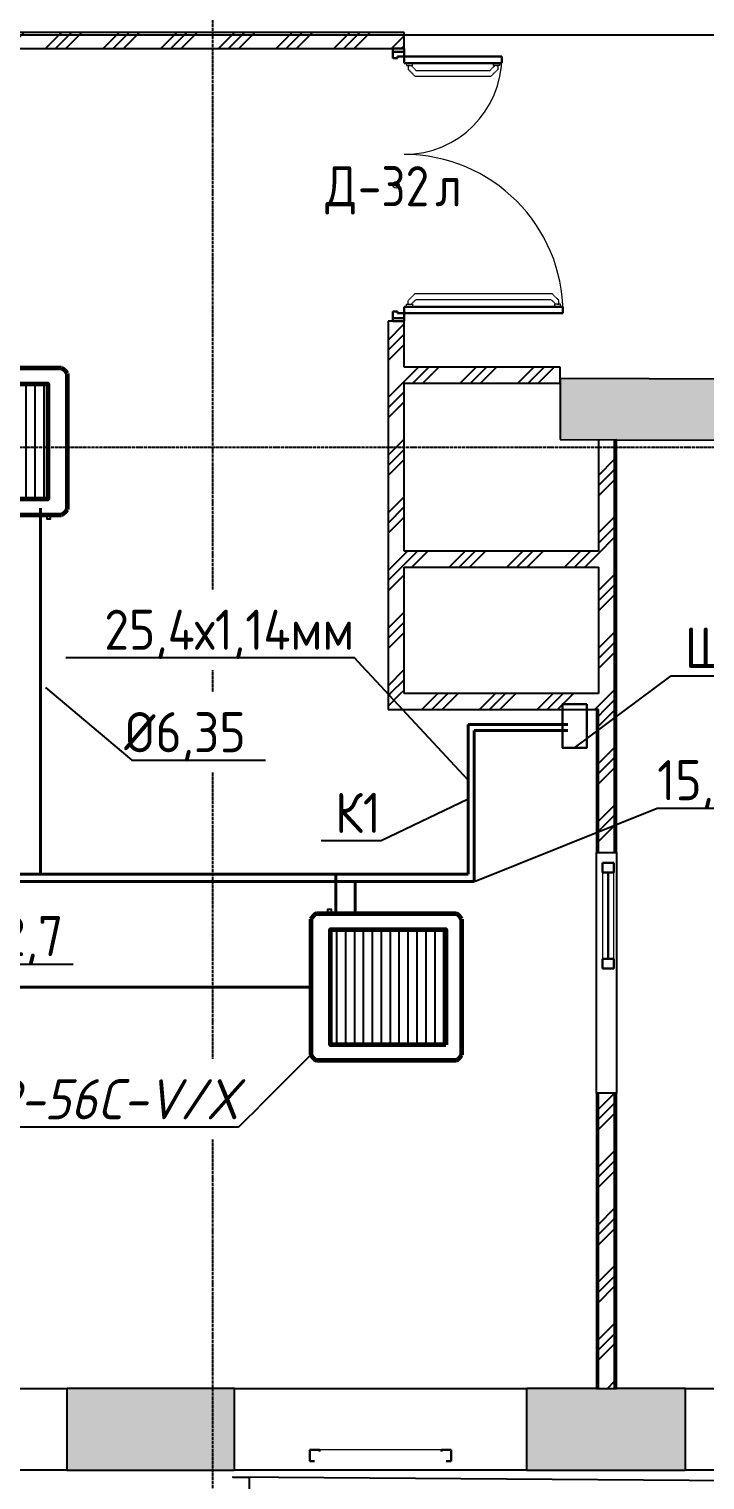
# Model space of a CAD drawing. Header units: millimetres. Extents: x -129048 to 476301, y -5853 to 215316.
# Drawn here: x 352720 to 356930, y 2318 to 11365 of the extents above; entities that cross this region are included whole.
import ezdxf
from ezdxf import colors
from ezdxf.entities.mleader import LeaderData, LeaderLine
from ezdxf.math import Vec2, Vec3

# ---------------------------------------------------------------- set-up
doc = ezdxf.new("R2010")
doc.units = ezdxf.units.MM
for name, pattern in [('ADSK_Линия сетки', [25, 20, -2.5, 0, -2.5]), ('ADSK_Сверху', [4.5, 3, -1.5]), ('ADSK_Снесено', [4.5, 3, -1.5])]:
    doc.linetypes.add(name, pattern=pattern)
for name, color, linetype, lineweight, true_color in [('_ Окна', 5, 'Continuous', 30, 0x0000ff), ('Стены внутренние', 5, 'Continuous', 18, 0x0000ff), ('Стены наружные', 1, 'ADSK_Снесено', 18, 0xff0000), ('Стены штриховка', 5, 'Continuous', 18, 0x0000ff)]:
    doc.layers.add(name, color=color, linetype=linetype, lineweight=lineweight, true_color=true_color)
for name, color, linetype, lineweight in [('GAZLAITER', 1, 'Continuous', 40), ('Двери', 251, 'Continuous', 18), ('Дренаж', 36, 'Continuous', 40), ('Кондеи', 6, 'Continuous', 60), ('Марки дверей', 7, 'Continuous', 20), ('Обратка', 5, 'Continuous', 25), ('Окна', 251, 'Continuous', 18), ('Отсутсвующие МО', 2, 'Continuous', 60)]:
    doc.layers.add(name, color=color, linetype=linetype, lineweight=lineweight)
doc.styles.add('GOST Common_2', font='GOST Common_0.ttf', dxfattribs={"width": 0.9, "height": 250})
doc.styles.add('PIK', font='isocpeur.ttf', dxfattribs={"width": 0.9, "height": 250})
pattern_1 = [(45, (322754.53, 150), (-179.6051, 179.6051), []), (45, (322818.03, 150), (0, 359.2102), []), (45, (322691.03, 150), (0, 359.2102), [])]

# ---------------------------------------------------------------- blocks, each defined once
blk = doc.blocks.new('Витраж-тент со смещением вовне - 60мм 30 сдвиг-1466942-04 План 4-го этажа')
at = {"layer": '_ Окна', "color": 161, "linetype": 'ADSK_Сверху', "true_color": 0xaaaaff}
for p, q in [((-440, 25), (-440, -45)), ((-440, 25), (-410, 25)), ((-440, -45), (-440, 25)), ((440, 25), (410, 25)), ((440, -45), (440, 25)), ((440, -45), (440, 25)), ((-380, -45), (-440, -45)), ((-380, -35), (-380, -45)), ((380, -35), (380, -45)), ((380, -45), (440, -45))]:
    blk.add_line(p, q, dxfattribs=at)
at = {"layer": 'Окна', "color": 161, "linetype": 'ADSK_Сверху', "true_color": 0xaaaaff}
blk.add_line((-380, -45), (380, -45), dxfattribs=at)
blk = doc.blocks.new('Витраж-тент со смещением вовне - 60мм 30 сдвиг-1466970-04 План 4-го этажа')
at = {"layer": '_ Окна', "color": 161, "linetype": 'ADSK_Сверху', "true_color": 0xaaaaff}
for p, q in [((-440, -35), (-440, -45)), ((-440, -45), (-440, -35)), ((-380, -45), (-440, -45)), ((-380, -35), (-380, -45)), ((380, -35), (380, -45)), ((380, -45), (440, -45)), ((440, -45), (440, -35)), ((440, -45), (440, -35))]:
    blk.add_line(p, q, dxfattribs=at)
at = {"layer": 'Окна', "color": 161, "linetype": 'ADSK_Сверху', "true_color": 0xaaaaff}
blk.add_line((-380, -45), (380, -45), dxfattribs=at)
blk = doc.blocks.new('AC_Дверь_Двупольная - Д-32л 1700х2200h-2345126-04 План 4-го этажа')
at = {"layer": 'Двери', "linetype": 'ADSK_Сверху', "lineweight": 9}
for p, q in [((720.3, 1014.5), (677.5, 971.7)), ((744, 995.7), (713.9, 965.6)), ((744, 1014.5), (720.3, 1014.5)), ((760, 1025), (744, 1025)), ((744, 1025), (744, 986.5)), ((744, 1005.8), (744, 1014.5)), ((677.5, 118.4), (677.5, 971.7)), ((713.9, 124.4), (713.9, 965.6)), ((744, 986.5), (760, 986.5)), ((-760, 645), (-744, 645)), ((-744, 645), (-744, 606.5)), ((-744, 625.8), (-744, 634.5)), ((-744, 634.5), (-720.3, 634.5)), ((-720.3, 634.5), (-677.5, 591.7)), ((-744, 606.5), (-760, 606.5)), ((-744, 615.7), (-713.9, 585.6)), ((-713.9, 124.4), (-713.9, 585.6)), ((-677.5, 118.4), (-677.5, 591.7)), ((-744, 103.5), (-760, 103.5)), ((-744, 94.3), (-713.9, 124.4)), ((-744, 65), (-744, 103.5)), ((-720.3, 75.6), (-677.5, 118.4)), ((720.3, 75.6), (677.5, 118.4)), ((744, 94.3), (713.9, 124.4)), ((744, 65), (744, 103.5)), ((744, 103.5), (760, 103.5)), ((-760, 65), (-744, 65)), ((-744, 84.3), (-744, 75.6)), ((-744, 75.6), (-720.3, 75.6)), ((744, 75.6), (720.3, 75.6)), ((760, 65), (744, 65))]:
    blk.add_line(p, q, dxfattribs=at)
at = {"layer": 'Двери', "lineweight": 30}
for p, q in [((800, 1040), (760, 1040)), ((760, 1040), (760, 50)), ((800, 50), (800, 1040)), ((-800, 660), (-760, 660)), ((-800, 50), (-800, 660)), ((-760, 660), (-760, 50)), ((-850, 50), (-830, 50)), ((-850, -20), (-850, 50)), ((-830, 50), (-800, 50)), ((-830, -20), (-830, 50)), ((-830, 50), (-830, -20)), ((-760, 50), (-800, 50)), ((-800, 50), (-800, 10)), ((-800, 10), (-790, 10)), ((-790, 10), (-790, -20)), ((760, 50), (800, 50)), ((800, 10), (790, 10)), ((790, 10), (790, -20)), ((830, 50), (800, 50)), ((800, 50), (800, 10)), ((830, -20), (830, 50)), ((850, 50), (830, 50)), ((830, 50), (830, -20)), ((850, -20), (850, 50)), ((-830, -20), (-850, -20)), ((-790, -20), (-830, -20)), ((790, -20), (830, -20)), ((830, -20), (850, -20))]:
    blk.add_line(p, q, dxfattribs=at)
at = {"layer": 'Двери'}
for centre, radius, start, end in [((800, 50), 990, 90, 180), ((-800, 50), 610, 360, 90)]:
    blk.add_arc(centre, radius, start, end, dxfattribs=at)
blk = doc.blocks.new('Витраж-тент со смещением вовне - 60мм 11 сдвиг-2120067-04 План 4-го этажа')
at = {"layer": '_ Окна'}
for p, q in [((-329, 25), (-329, -45)), ((-329, 25), (-269, 25)), ((-329, -45), (-329, 25)), ((-269, 25), (-269, -45)), ((329, 25), (269, 25)), ((269, 25), (269, -45)), ((329, -45), (329, 25)), ((329, -45), (329, 25)), ((-269, -45), (-329, -45)), ((-269, -10), (269, -10)), ((269, -45), (329, -45))]:
    blk.add_line(p, q, dxfattribs=at)
at = {"layer": 'Окна'}
for p, q in [((269, 25), (-269, 25)), ((-269, -45), (269, -45))]:
    blk.add_line(p, q, dxfattribs=at)
blk = doc.blocks.new('ADSK_Марка_Дверь - Типоразмер_ADSK_Марка-58376-04 План 4-го этажа')
at = {"layer": 'Марки дверей', "lineweight": 9}
blk.add_circle((0, 0), 0.2, dxfattribs=at)
blk = doc.blocks.new('Фанкйол')
at = {"layer": 'Кондеи', "lineweight": 25}
h = blk.add_hatch(dxfattribs=at)
h.set_pattern_fill('LINE', color=256, scale=11.68, angle=90)
h.set_pattern_definition([(90, (495465.057, -661010.487), (-37.084, 2e-15), [])])
h.paths.add_polyline_path([(20708.9, 22771.3), (20708.9, 22292.3), (21187.9, 22292.3), (21187.9, 22771.3)])
at = {"layer": 'Кондеи'}
for points in [[(20642.8, 22249.6), (20642.8, 22814)], [(20666.2, 22837.4), (21244.8, 22837.4)], [(21268.2, 22814), (21268.2, 22249.7)], [(21244.8, 22226.2), (20666.2, 22226.2)]]:
    blk.add_lwpolyline(points, dxfattribs=at)
blk.add_lwpolyline([(20708.9, 22771.3), (21187.9, 22771.3), (21187.9, 22292.3), (20708.9, 22292.3)], close=True, dxfattribs=at)
for centre, radius, start, end in [((20688.8, 22791.4), 51.3, 116.21469, 153.78806), ((21222.2, 22791.5), 51.2, 26.14279, 63.80121), ((20688.8, 22272.2), 51.3, 206.21194, 243.78531), ((21222.4, 22272), 51, 296.16014, 334.02027)]:
    blk.add_arc(centre, radius, start, end, dxfattribs=at)
at = {"layer": 'Обратка'}
blk.add_lwpolyline([(21199.9, 22226.2), (21183.4, 22226.2), (21183.4, 22209.7), (21199.9, 22209.7)], close=True, dxfattribs=at)

msp = doc.modelspace()

# ---------------------------------------------------------------- hatches: boundary and pattern name
at = {"layer": 'Стены внутренние', "lineweight": 25, "true_color": 0x636466}
h = msp.add_hatch(dxfattribs=at)
h.set_pattern_fill('FP_1', color=251, style=0, pattern_type=2)
h.set_pattern_definition(pattern_1)
h.paths.add_polyline_path([(354803.09042, 11242.53813), (354956.07292, 11242.53813), (354956.07292, 11342.53813), (341127.44493, 11342.53813), (341127.44493, 11242.53813), (350297.73328, 11242.53813)])
h = msp.add_hatch(dxfattribs=at)
h.set_pattern_fill('FP_1', color=251, style=0, pattern_type=2)
h.set_pattern_definition(pattern_1)
h.paths.add_polyline_path([(354986.07292, 9256.73842), (355056.07292, 9256.73842), (355056.07292, 9542.53813), (354956.07292, 9542.53813), (354956.07292, 9256.73842)])
h.paths.add_polyline_path([(354986.07292, 11242.53813), (355056.07292, 11242.53813), (355056.07292, 11342.53813), (354956.07292, 11342.53813), (354956.07292, 11242.53813)])
h = msp.add_hatch(dxfattribs=at)
h.set_pattern_fill('FP_1', color=251, style=0, pattern_type=2)
h.set_pattern_definition(pattern_1)
h.paths.add_polyline_path([(355056.07292, 8110.02642), (355056.07292, 9256.73842), (354956.07292, 9256.73842), (354956.07292, 8110.02642)])
h = msp.add_hatch(dxfattribs=at)
h.set_pattern_fill('FP_1', color=251, style=0, pattern_type=2)
h.set_pattern_definition(pattern_1)
h.paths.add_polyline_path([(356028.65419, 9156.73842), (356028.80221, 9256.73842), (355056.07292, 9256.73842), (355056.07292, 9156.73842), (356027.72394, 9156.73842)])
h = msp.add_hatch(color=251, dxfattribs=at)
h.paths.add_polyline_path([(364854.76938, 8781.47746), (364850.52982, 9161.48999), (363044.37598, 9166.2642), (363043.37153, 8786.26552), (363813.80471, 8784.22904)])
h.paths.add_polyline_path([(362013.37513, 8788.98811), (362013.37513, 9168.98944), (359954.15624, 9174.43257), (359953.15179, 8794.4339), (361561.12614, 8790.18354)])
h.paths.add_polyline_path([(358923.15539, 8797.15648), (358923.97481, 9177.15516), (356028.72839, 9184.80865), (356027.72394, 8804.80997), (357055.769, 8802.09254)])
h = msp.add_hatch(dxfattribs=at)
h.set_pattern_fill('FP_1', color=251, style=0, pattern_type=2)
h.set_pattern_definition(pattern_1)
h.paths.add_polyline_path([(356267.37958, 7121.05015), (356367.37958, 7121.05015), (356367.37958, 8803.91216), (356267.37958, 8803.91216), (356267.37958, 7221.05015)])
h = msp.add_hatch(dxfattribs=at)
h.set_pattern_fill('FP_1', color=251, style=0, pattern_type=2)
h.set_pattern_definition(pattern_1)
h.paths.add_polyline_path([(356255.37958, 8010.02642), (356267.37958, 8010.02642), (356267.37958, 8110.02642), (354956.07292, 8110.02642), (354956.07292, 8010.02642), (356163.96783, 8010.02642)])
h = msp.add_hatch(dxfattribs=at)
h.set_pattern_fill('FP_1', color=251, style=0, pattern_type=2)
h.set_pattern_definition(pattern_1)
h.paths.add_polyline_path([(354956.07292, 7221.05015), (355056.07292, 7221.05015), (355056.07292, 8010.02642), (354956.07292, 8010.02642), (354956.07292, 7982.26395)])
h = msp.add_hatch(dxfattribs=at)
h.set_pattern_fill('FP_1', color=251, style=0, pattern_type=2)
h.set_pattern_definition(pattern_1)
h.paths.add_polyline_path([(356255.37958, 7121.05015), (356267.37958, 7121.05015), (356267.37958, 7221.05015), (354956.07292, 7221.05015), (354956.07292, 7121.05015), (356211.90038, 7121.05015)])
h = msp.add_hatch(dxfattribs=at)
h.set_pattern_fill('FP_1', color=251, style=0, pattern_type=2)
h.set_pattern_definition(pattern_1)
h.paths.add_polyline_path([(356267.37958, 2889.50427), (356367.37958, 2889.50427), (356367.37958, 4730.02642), (356267.37958, 4730.02642), (356267.37958, 3436.25893)])
h.paths.add_polyline_path([(356267.37958, 6230.02642), (356367.37958, 6230.02642), (356367.37958, 7121.05015), (356267.37958, 7121.05015), (356267.37958, 6645.8963)])
at = {"layer": 'Стены наружные', "lineweight": 25, "true_color": 0x636466}
h = msp.add_hatch(color=251, dxfattribs=at)
h.paths.add_polyline_path([(364278.98816, 2379.50427), (365301.46628, 2379.50427), (365300.52604, 2889.50427), (364278.98816, 2889.50427), (364278.98816, 2683.42559)])
h.paths.add_polyline_path([(362458.98816, 2379.50427), (362458.98816, 2889.50427), (361442.16742, 2889.50427), (361442.16742, 2379.50427), (361561.12614, 2379.50427)])
h.paths.add_polyline_path([(359622.16742, 2379.50427), (359622.16742, 2889.50427), (358629.15179, 2889.50427), (358629.15179, 2379.50427), (359308.44757, 2379.50427)])
h.paths.add_polyline_path([(356158.59299, 2379.50427), (356809.15179, 2379.50427), (356809.15179, 2889.50427), (355819.17462, 2889.50427), (355819.17462, 2379.50427)])
h.paths.add_polyline_path([(352956.2709, 2379.50427), (353999.17462, 2379.50427), (353999.17462, 2889.50427), (352956.2709, 2889.50427), (352956.2709, 2712.1351)])
h.paths.add_polyline_path([(351136.2709, 2379.50427), (351136.2709, 2889.50427), (350123.48838, 2889.50427), (350123.48838, 2379.50427), (350615.41785, 2379.50427)])
h.paths.add_polyline_path([(348303.48838, 2379.50427), (348303.48838, 2889.50427), (347304.34839, 2889.50427), (347304.34839, 2379.50427), (348045.05471, 2379.50427)])
h.paths.add_polyline_path([(344533.07318, 2379.50427), (345484.34839, 2379.50427), (345484.34839, 2889.50427), (344533.07318, 2889.50427), (344533.07318, 2723.67862)])
h.paths.add_polyline_path([(341692.25211, 2379.50427), (342713.07318, 2379.50427), (342713.07318, 2889.50427), (341692.25211, 2889.50427), (341692.25211, 2723.67862)])
h.paths.add_polyline_path([(339035.06985, 2379.50427), (339872.25211, 2379.50427), (339872.25211, 2889.50427), (338882.04159, 2889.50427), (338882.04159, 2379.50427), (339034.34042, 2379.50427)])
h.paths.add_polyline_path([(336058.77586, 2379.50427), (337062.04159, 2379.50427), (337062.04159, 2889.50427), (336058.77586, 2889.50427), (336058.77586, 2731.96947)])
h.paths.add_polyline_path([(331027.53199, 2379.50427), (331404.76844, 2379.50427), (331404.76844, 2889.50427), (331027.53199, 2889.50427), (331027.53199, 2731.96947)])
h.paths.add_polyline_path([(334238.77586, 2379.50427), (334238.77586, 2889.50427), (333224.76844, 2889.50427), (333224.76844, 2379.50427)])

# ---------------------------------------------------------------- linework, layer by layer
at = {"linetype": 'ADSK_Линия сетки', "lineweight": 25}
for p, q in [((353864.44493, -2753.38365), (353864.44493, 44684.78674)), ((311668.30983, 8756.78828), (379896.25284, 8756.78828))]:
    msp.add_line(p, q, dxfattribs=at)
at = {"color": 251, "lineweight": 25, "true_color": 0x636466}
for points in [[(368787.74668, 21084.05859), (368787.74668, 43909.20652), (378787.15222, 43909.20652), (378968.4838, 8682.30207), (372687.93529, 8682.30207), (372687.93529, 300.23165), (364791.46628, 300.23165), (364791.46628, 2256.78828), (353990.50813, 2336.47811), (354090.93005, 2335.73719), (354090.93005, -2582.56685), (341727.17826, -2582.56685), (341727.17826, 2336.47811), (331027.53199, 2336.47811), (331027.53199, 422.0206), (323045.03328, 456.78828), (323045.03328, 8679.25245)], [(334059.7707, 21068.63165), (334055.8526, 13720.1816), (337042.10836, 13716.63165), (337042.10836, 13206.63165), (335179.69811, 13206.63165), (335179.69811, 11328.12025), (358547.30337, 11328.12025), (358547.30337, 13716.63165), (361496.43934, 13716.63165), (361484.23838, 21084.05859), (354071.5506, 21084.05859), (354071.5506, 43675.12698), (341210.36994, 43675.12698), (341210.36994, 21068.63165), (334059.7707, 21068.63165)]]:
    msp.add_lwpolyline(points, dxfattribs=at)
at = {"layer": 'GAZLAITER', "color": 5, "lineweight": 40, "ltscale": 10}
for p, q in [((352791.61487, 8378.19699), (352791.61487, 6095.51209)), ((355454.71429, 6095.51209), (355454.71429, 7028.43399)), ((355454.71429, 7028.43399), (356076.33942, 7028.43399)), ((340569.10748, 6097.11424), (355454.71429, 6095.51209)), ((354631.1772, 5849.78767), (354631.1772, 6095.51209))]:
    msp.add_line(p, q, dxfattribs=at)
at = {"layer": 'GAZLAITER', "lineweight": 40, "ltscale": 10}
for p, q in [((355493.79087, 6049.03668), (355493.79087, 6990.50754)), ((355493.79087, 6990.50754), (356076.33942, 6990.50754)), ((340689.10615, 6049.03668), (355199.47171, 6049.03668)), ((354751.17587, 5849.78767), (354751.17587, 6049.03668)), ((355199.47171, 6049.03668), (355493.79087, 6049.03668))]:
    msp.add_line(p, q, dxfattribs=at)
at = {"layer": 'GAZLAITER', "color": 251, "lineweight": 30, "ltscale": 10, "true_color": 0x636466}
msp.add_lwpolyline([(356193.6252, 7156.11632), (356043.26118, 7156.11632), (356043.26118, 6882.81686), (356193.6252, 6882.81686)], close=True, dxfattribs=at)
at = {"layer": 'Дренаж'}
msp.add_line((354476.43198, 5391.37464), (351551.80388, 5391.37464), dxfattribs=at)
at = {"layer": 'Стены внутренние', "color": 251, "lineweight": 25, "true_color": 0x636466}
for p, q in [((355056.07292, 11342.53813), (341027.44493, 11342.53813)), ((355056.07292, 11242.53813), (355056.07292, 11342.53813)), ((341097.44493, 11242.53813), (354986.07292, 11242.53813)), ((354956.07292, 9542.53813), (354956.07292, 7121.05015)), ((354986.07292, 9542.53813), (354956.07292, 9542.53813)), ((355056.07292, 9256.73842), (355056.07292, 9542.53813)), ((356028.80221, 9256.73842), (355056.07292, 9256.73842)), ((356028.80221, 9156.73842), (356028.80221, 9256.73842)), ((355056.07292, 8110.02642), (355056.07292, 9156.73842)), ((355056.07292, 9156.73842), (356028.80221, 9156.73842)), ((356028.72839, 9184.80865), (356027.72394, 8804.80997)), ((358924.15984, 9177.15516), (356028.72839, 9184.80865)), ((356027.72394, 8804.80997), (356377.37958, 8803.88573)), ((356267.37958, 8804.17649), (356267.37958, 8110.02642)), ((356379.37958, 6230.02642), (356379.37958, 8803.88044)), ((356379.37958, 8803.88044), (358617.15179, 8797.96534)), ((356267.37958, 8110.02642), (355056.07292, 8110.02642)), ((355056.07292, 8010.02642), (356267.37958, 8010.02642)), ((355056.07292, 7221.05015), (355056.07292, 8010.02642)), ((356267.37958, 8010.02642), (356267.37958, 7221.05015)), ((356267.37958, 7221.05015), (355056.07292, 7221.05015)), ((354956.07292, 7121.05015), (356255.37958, 7121.05015)), ((356255.37958, 7121.05015), (356255.37958, 6230.02642)), ((356255.37958, 6230.02642), (356379.37958, 6230.02642)), ((356255.37958, 4730.02642), (356255.37958, 6230.02642)), ((356379.37958, 6230.02642), (356379.37958, 4730.02642)), ((356255.37958, 4730.02642), (356255.37958, 2889.50427)), ((356379.37958, 4730.02642), (356255.37958, 4730.02642)), ((356379.37958, 2889.50427), (356379.37958, 4730.02642)), ((356257.37958, 2889.50427), (356377.37958, 2889.50427))]:
    msp.add_line(p, q, dxfattribs=at)
at = {"layer": 'Стены наружные', "color": 251, "lineweight": 25, "true_color": 0x636466}
for p, q in [((351136.2709, 2889.50427), (352956.2709, 2889.50427)), ((353999.17462, 2889.50427), (352956.2709, 2889.50427)), ((352956.2709, 2889.50427), (352956.2709, 2379.50427)), ((353999.17462, 2379.50427), (353999.17462, 2889.50427)), ((353999.17462, 2889.50427), (355819.17462, 2889.50427)), ((356255.37958, 2889.50427), (355819.17462, 2889.50427)), ((355819.17462, 2889.50427), (355819.17462, 2379.50427)), ((356809.15179, 2889.50427), (356379.37958, 2889.50427)), ((356809.15179, 2379.50427), (356809.15179, 2889.50427)), ((356809.15179, 2889.50427), (358629.15179, 2889.50427)), ((352956.2709, 2379.50427), (351136.2709, 2379.50427)), ((352956.2709, 2379.50427), (353999.17462, 2379.50427)), ((355819.17462, 2379.50427), (353999.17462, 2379.50427)), ((355819.17462, 2379.50427), (356809.15179, 2379.50427)), ((358629.15179, 2379.50427), (356809.15179, 2379.50427))]:
    msp.add_line(p, q, dxfattribs=at)
at = {"layer": 'Стены штриховка', "color": 251, "lineweight": 25, "true_color": 0x636466}
for p, q in [((356367.37958, 6230.02642), (356367.37958, 8803.91216)), ((356379.37958, 8803.88044), (356377.37958, 8803.88573)), ((356377.37958, 6230.02642), (356377.37958, 8803.88573)), ((356267.37958, 7121.05015), (356255.37958, 7121.05015)), ((356257.37958, 6230.02642), (356257.37958, 7121.05015)), ((356267.37958, 6230.02642), (356267.37958, 7121.05015)), ((356257.37958, 2889.50427), (356257.37958, 4730.02642)), ((356267.37958, 2889.50427), (356267.37958, 4730.02642)), ((356367.37958, 2889.50427), (356367.37958, 4730.02642)), ((356377.37958, 2889.50427), (356377.37958, 4730.02642)), ((356255.37958, 2889.50427), (356257.37958, 2889.50427)), ((356377.37958, 2889.50427), (356379.37958, 2889.50427))]:
    msp.add_line(p, q, dxfattribs=at)

# ---------------------------------------------------------------- block references
at = {"layer": '_ Окна', "color": 251, "lineweight": 25, "true_color": 0x636466, "rotation": 89.99999999999984}
msp.add_blockref('Витраж-тент со смещением вовне - 60мм 11 сдвиг-2120067-04 План 4-го этажа', (356317.37958, 5836.02642), dxfattribs=at)
at = {"layer": '_ Окна', "color": 251, "linetype": 'ADSK_Сверху', "lineweight": 25, "true_color": 0x636466, "rotation": 180}
for name in ['Витраж-тент со смещением вовне - 60мм 30 сдвиг-1466942-04 План 4-го этажа', 'Витраж-тент со смещением вовне - 60мм 30 сдвиг-1466970-04 План 4-го этажа']:
    msp.add_blockref(name, (354909.17462, 2460.89313), dxfattribs=at)
at = {"layer": 'Двери', "color": 251, "linetype": 'ADSK_Сверху', "lineweight": 25, "true_color": 0x636466, "rotation": 270}
msp.add_blockref('AC_Дверь_Двупольная - Д-32л 1700х2200h-2345126-04 План 4-го этажа', (355006.07292, 10392.53813), dxfattribs=at)
at = {"layer": 'Марки дверей', "color": 251, "lineweight": 25, "true_color": 0x636466, "xscale": 99.99999999999993, "yscale": 99.99999999999993, "zscale": 99.99999999999993}
msp.add_blockref('ADSK_Марка_Дверь - Типоразмер_ADSK_Марка-58376-04 План 4-го этажа', (355006.07292, 10392.53813), dxfattribs=at)
at = {"layer": 'Отсутсвующие МО', "color": 2, "lineweight": 60, "ltscale": 10, "xscale": 1.5, "yscale": 1.5, "zscale": 1.5}
msp.add_blockref('Фанкйол', (321054.72041, -25004.84792), dxfattribs=at)
at = {"layer": 'Отсутсвующие МО', "color": 2, "lineweight": 60, "ltscale": 10, "xscale": 1.5, "yscale": 1.5, "zscale": 1.5, "rotation": 180}
msp.add_blockref('Фанкйол', (386378.74214, 39189.13182), dxfattribs=at)

# ---------------------------------------------------------------- texts
at = {"layer": 'Марки дверей', "color": 251, "lineweight": 25, "true_color": 0x636466, "char_height": 250, "attachment_point": 1, "style": 'GOST Common_2'}
for s, insert, width in [('\\fGOST Common|b0|i0|c204|p34|;\\W.9;Д', (354566.24364, 10509.55122), 245.316375), ('-32', (354768.64989, 10509.55122), 584.4301875), ('\\fGOST Common|b0|i0|c204|p34|;\\W.9;л', (355250.85302, 10509.55122), 194.8100625)]:
    msp.add_mtext(s, dxfattribs=dict(at, insert=insert, width=width))

# ---------------------------------------------------------------- leaders
at = {"layer": 'GAZLAITER', "color": 18, "lineweight": 25, "ltscale": 10, "true_color": 0x000000}
ml = msp.add_multileader_mtext('Standard', dxfattribs=at)
ml.set_content('{\\C256;\\c0;Шахта1 200х200}', color=2, style='PIK')
ml.set_leader_properties()
ml.build(insert=Vec2(0, 0))
ml.multileader.update_dxf_attribs({"text_left_attachment_type": 6, "text_right_attachment_type": 6, "dogleg_length": 0.36, "arrow_head_size": 0.18})
ctx = ml.context
ctx.base_point, ctx.char_height, ctx.arrow_head_size, ctx.landing_gap_size, ctx.plane_origin = Vec3(356720.01724, 7331.28414), 250, 0.18, 0.09, Vec3(356118.44319, 6882.81686)
ctx.left_attachment, ctx.right_attachment, ctx.text_align_type = 6, 6, 2
notes = []
notes.append((ctx, [(0, (1, 1, 0), (356719.65724, 7331.28414), (1, 0), 0.36, [(0, [(356118.44319, 6882.81686)], 0, [])])]))
ctx.mtext.insert, ctx.mtext.alignment, ctx.mtext.flow_direction = Vec3(358970.10724, 7631.28414), 3, 5
ml = msp.add_multileader_mtext('Standard', dxfattribs=at)
ml.set_content('К1', color=250, style='PIK')
ml.set_leader_properties()
ml.build(insert=Vec2(0, 0))
ml.multileader.update_dxf_attribs({"text_left_attachment_type": 6, "text_right_attachment_type": 6, "dogleg_length": 0.36, "arrow_head_size": 0.18})
ctx = ml.context
ctx.base_point, ctx.char_height, ctx.arrow_head_size, ctx.landing_gap_size, ctx.plane_origin = Vec3(354664.48824, 6302.60946), 250, 0.18, 0.09, Vec3(355454.71429, 6561.97304)
ctx.left_attachment, ctx.right_attachment, ctx.text_align_type = 6, 6, 2
notes.append((ctx, [(0, (1, 1, 0), (354912.52824, 6302.60946), (-1, 0), 0.36, [(0, [(355454.71429, 6561.97304)], 0, [])])]))
ctx.mtext.insert, ctx.mtext.alignment, ctx.mtext.flow_direction = Vec3(354912.07824, 6602.60946), 3, 5
ml = msp.add_multileader_mtext('Standard', dxfattribs=at)
ml.set_content('{\\C256;\\c0;ø 12,7}', color=2, style='PIK')
ml.set_leader_properties()
ml.build(insert=Vec2(0, 0))
ml.multileader.update_dxf_attribs({"text_left_attachment_type": 6, "text_right_attachment_type": 6, "dogleg_length": 0.36, "arrow_head_size": 0.18})
ctx = ml.context
ctx.base_point, ctx.char_height, ctx.arrow_head_size, ctx.landing_gap_size, ctx.plane_origin = Vec3(352134.64691, 5534.83606), 250, 0.18, 0.09, Vec3(354120.83136, 6049.03668)
ctx.left_attachment, ctx.right_attachment, ctx.text_align_type = 6, 6, 2
notes.append((ctx, [(0, (1, 1, 0), (352134.28691, 5534.83606), (1, 0), 0.36, [(0, [(351674.66147, 6049.03668)], 0, [])])]))
ctx.mtext.insert, ctx.mtext.alignment, ctx.mtext.flow_direction = Vec3(352933.48691, 5834.83606), 3, 5
for ctx, leaders in notes:
    for number, flags, end, landing, length, lines in leaders:
        leader = LeaderData()
        leader.index, (leader.has_last_leader_line, leader.has_dogleg_vector, leader.attachment_direction) = number, flags
        leader.last_leader_point, leader.dogleg_vector, leader.dogleg_length = Vec3(end), Vec3(landing), length
        for number, points, colour, breaks in lines:
            line = LeaderLine()
            line.index, line.vertices, line.color, line.breaks = number, Vec3.list(points), colors.encode_raw_color(colour), breaks
            leader.lines.append(line)
        ctx.leaders.append(leader)

# ---------------------------------------------------------------- next in the draw order: leaders
ml = msp.add_multileader_mtext('Standard', dxfattribs=at)
ml.set_content('15,9х0,8 мм', color=250, style='PIK')
ml.set_leader_properties()
ml.build(insert=Vec2(0, 0))
ml.multileader.update_dxf_attribs({"text_left_attachment_type": 6, "text_right_attachment_type": 6, "dogleg_length": 0.36, "arrow_head_size": 0.18})
ctx = ml.context
ctx.base_point, ctx.char_height, ctx.arrow_head_size, ctx.landing_gap_size, ctx.plane_origin = Vec3(356633.11092, 6506.36948), 250, 0.18, 0.09, Vec3(355493.79087, 6049.03668)
ctx.left_attachment, ctx.right_attachment = 6, 6
notes = []
notes.append((ctx, [(1, (1, 1, 0), (356632.75092, 6506.36948), (1, 0), 0.36, [(0, [(355493.79087, 6049.03668)], 0, [])])]))
ctx.mtext.insert, ctx.mtext.flow_direction = Vec3(356633.20092, 6806.36948), 5
ctx.mtext.has_bg_fill, ctx.mtext.bg_color, ctx.mtext.bg_scale_factor, ctx.mtext.bg_transparency, ctx.mtext.use_window_bg_color = 1, -1027028792, 1.5, 0, 1
ml = msp.add_multileader_mtext('Standard', dxfattribs=at)
ml.set_content('{\\fISOCPEUR|b1|i1|c204|p34;ND-ICR-56C-V/X}', color=250, style='PIK')
ml.set_leader_properties()
ml.build(insert=Vec2(0, 0))
ml.multileader.update_dxf_attribs({"text_left_attachment_type": 6, "text_right_attachment_type": 6, "dogleg_length": 0.36, "arrow_head_size": 0.18})
ctx = ml.context
ctx.base_point, ctx.char_height, ctx.arrow_head_size, ctx.landing_gap_size, ctx.plane_origin = Vec3(351684.40868, 4517.03363), 250, 0.18, 0.09, Vec3(354476.43198, 4968.11213)
ctx.left_attachment, ctx.right_attachment, ctx.text_align_type = 6, 6, 2
notes.append((ctx, [(0, (1, 1, 0), (354025.35348, 4517.03363), (-1, 0), 0.36, [(0, [(354476.43198, 4968.11213)], 0, [])])]))
ctx.mtext.insert, ctx.mtext.alignment, ctx.mtext.flow_direction = Vec3(354024.90348, 4817.03363), 3, 5
ctx.mtext.has_bg_fill, ctx.mtext.bg_color, ctx.mtext.bg_scale_factor, ctx.mtext.bg_transparency, ctx.mtext.use_window_bg_color = 1, -1027028792, 1.5, 0, 1
for ctx, leaders in notes:
    for number, flags, end, landing, length, lines in leaders:
        leader = LeaderData()
        leader.index, (leader.has_last_leader_line, leader.has_dogleg_vector, leader.attachment_direction) = number, flags
        leader.last_leader_point, leader.dogleg_vector, leader.dogleg_length = Vec3(end), Vec3(landing), length
        for number, points, colour, breaks in lines:
            line = LeaderLine()
            line.index, line.vertices, line.color, line.breaks = number, Vec3.list(points), colors.encode_raw_color(colour), breaks
            leader.lines.append(line)
        ctx.leaders.append(leader)

# ---------------------------------------------------------------- next in the draw order: leaders
ml = msp.add_multileader_mtext('Standard', dxfattribs=at)
ml.set_content('25,4х1,14мм', color=250, style='PIK')
ml.set_leader_properties()
ml.build(insert=Vec2(0, 0))
ml.multileader.update_dxf_attribs({"text_left_attachment_type": 6, "text_right_attachment_type": 6, "dogleg_length": 0.36, "arrow_head_size": 0.18})
ctx = ml.context
ctx.base_point, ctx.char_height, ctx.arrow_head_size, ctx.landing_gap_size, ctx.plane_origin = Vec3(353215.87967, 7444.12066), 250, 0.18, 0.09, Vec3(355454.71429, 6681.61793)
ctx.left_attachment, ctx.right_attachment, ctx.text_align_type = 6, 6, 2
notes = []
notes.append((ctx, [(0, (1, 1, 0), (354746.41967, 7444.12066), (-1, 0), 0.36, [(0, [(355454.71429, 6681.61793)], 0, [])])]))
ctx.mtext.insert, ctx.mtext.alignment, ctx.mtext.flow_direction = Vec3(354745.96967, 7744.12066), 3, 5
ctx.mtext.has_bg_fill, ctx.mtext.bg_color, ctx.mtext.bg_scale_factor, ctx.mtext.bg_transparency, ctx.mtext.use_window_bg_color = 1, -1027028792, 1.5, 0, 1
for ctx, leaders in notes:
    for number, flags, end, landing, length, lines in leaders:
        leader = LeaderData()
        leader.index, (leader.has_last_leader_line, leader.has_dogleg_vector, leader.attachment_direction) = number, flags
        leader.last_leader_point, leader.dogleg_vector, leader.dogleg_length = Vec3(end), Vec3(landing), length
        for number, points, colour, breaks in lines:
            line = LeaderLine()
            line.index, line.vertices, line.color, line.breaks = number, Vec3.list(points), colors.encode_raw_color(colour), breaks
            leader.lines.append(line)
        ctx.leaders.append(leader)

# ---------------------------------------------------------------- next in the draw order: leaders
ml = msp.add_multileader_mtext('Standard', dxfattribs=at)
ml.set_content('{\\C256;\\c0;%%C6,35}', color=1, style='PIK')
ml.set_leader_properties()
ml.build(insert=Vec2(0, 0))
ml.multileader.update_dxf_attribs({"text_left_attachment_type": 6, "text_right_attachment_type": 6, "dogleg_length": 0.36, "arrow_head_size": 0.18})
ctx = ml.context
ctx.base_point, ctx.char_height, ctx.arrow_head_size, ctx.landing_gap_size, ctx.plane_origin = Vec3(353360.77204, 6805.37012), 250, 0.18, 0.09, Vec3(352821.96804, 7258.9731)
ctx.left_attachment, ctx.right_attachment, ctx.text_align_type = 6, 6, 2
notes = []
notes.append((ctx, [(0, (1, 1, 0), (353360.41204, 6805.37012), (1, 0), 0.36, [(0, [(352821.96804, 7258.9731)], 0, [])])]))
ctx.mtext.insert, ctx.mtext.alignment, ctx.mtext.flow_direction = Vec3(354069.61204, 7105.37012), 3, 5
ctx.mtext.has_bg_fill, ctx.mtext.bg_color, ctx.mtext.bg_scale_factor, ctx.mtext.bg_transparency, ctx.mtext.use_window_bg_color = 1, -1027028792, 1.5, 0, 1
for ctx, leaders in notes:
    for number, flags, end, landing, length, lines in leaders:
        leader = LeaderData()
        leader.index, (leader.has_last_leader_line, leader.has_dogleg_vector, leader.attachment_direction) = number, flags
        leader.last_leader_point, leader.dogleg_vector, leader.dogleg_length = Vec3(end), Vec3(landing), length
        for number, points, colour, breaks in lines:
            line = LeaderLine()
            line.index, line.vertices, line.color, line.breaks = number, Vec3.list(points), colors.encode_raw_color(colour), breaks
            leader.lines.append(line)
        ctx.leaders.append(leader)

doc.saveas('drawing.dxf')
